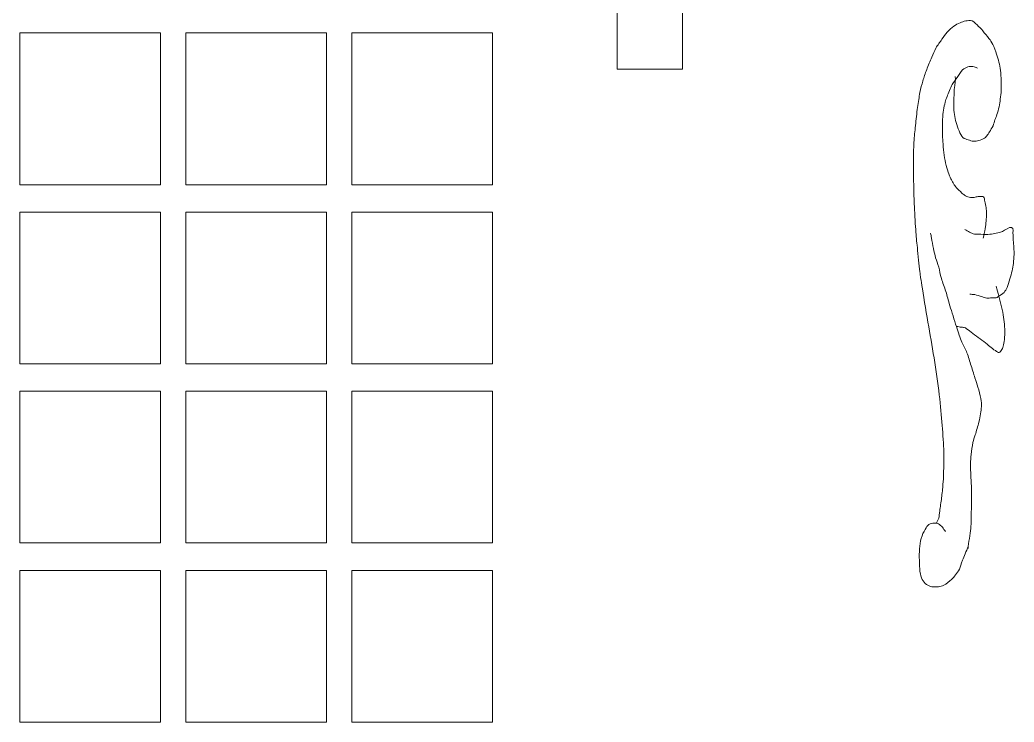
# Model space of a CAD drawing. Header units: millimetres. Extents: x -284 to 196, y -129 to 171.
# Drawn here: x 150.77 to 192.74, y 20.28 to 49.92 of the extents above; entities that cross this region are included whole.
import ezdxf

# ---------------------------------------------------------------- set-up
doc = ezdxf.new("R2010")
doc.units = ezdxf.units.MM
doc.header["$MEASUREMENT"] = 0
doc.layers.add('Camada 1', color=7, linetype='Continuous')

msp = doc.modelspace()

# ---------------------------------------------------------------- linework, layer by layer
at = {"layer": 'Camada 1', "color": 240, "lineweight": 9}
msp.add_open_spline([(178.7357, 47.8359), (178.7357, 47.8359), (178.7357, 52.4765), (178.7357, 52.4765), (178.7357, 52.4765), (178.7357, 52.4765), (175.9857, 52.4765), (175.9857, 52.4765), (175.9857, 52.4765), (175.9857, 52.4765), (175.9857, 47.8359), (175.9857, 47.8359), (175.9857, 47.8359), (175.9857, 47.8359), (178.7357, 47.8359), (178.7357, 47.8359), (178.7357, 47.8359), (178.7357, 47.8359), (178.7357, 47.8359), (178.7357, 47.8359)], degree=3, knots=[0, 0, 0, 0, 0.1666667, 0.1666667, 0.1666667, 0.1666667, 0.3333333, 0.3333333, 0.3333333, 0.3333333, 0.5, 0.5, 0.5, 0.5, 0.6666667, 0.6666667, 0.6666667, 0.6666667, 1, 1, 1, 1], dxfattribs=at)
at = {"layer": 'Camada 1', "color": 250, "lineweight": 9}
for points, knots in [([(190.2517, 47.5277), (190.2921, 47.4255), (190.2202, 47.1313), (190.2173, 47.0585), (190.2173, 47.0585), (190.2144, 46.9857), (190.2044, 46.7511), (190.2001, 46.6217), (190.2001, 46.6217), (190.1958, 46.4922), (190.1886, 46.3983), (190.1915, 46.2819), (190.1915, 46.2819), (190.1943, 46.1654), (190.1999, 46.043), (190.2173, 45.9259), (190.2173, 45.9259), (190.2346, 45.8089), (190.2616, 45.7024), (190.2946, 45.5861), (190.2946, 45.5861), (190.3276, 45.4697), (190.3672, 45.3362), (190.4149, 45.23), (190.4149, 45.23), (190.4626, 45.1238), (190.5132, 45.0188), (190.5782, 44.9548), (190.5782, 44.9548), (190.6431, 44.8909), (190.717, 44.8846), (190.7929, 44.8576), (190.7929, 44.8576), (190.869, 44.8306), (190.9572, 44.7982), (191.0335, 44.7927), (191.0335, 44.7927), (191.1099, 44.7872), (191.1723, 44.8034), (191.2484, 44.8249), (191.2484, 44.8249), (191.3244, 44.8464), (191.4263, 44.8814), (191.489, 44.9218), (191.489, 44.9218), (191.5516, 44.9622), (191.5843, 45.0198), (191.6199, 45.0647), (191.6199, 45.0647), (191.6555, 45.1096), (191.6637, 45.1262), (191.7019, 45.1904), (191.7019, 45.1904), (191.74, 45.2546), (191.8105, 45.3647), (191.8485, 45.4499), (191.8485, 45.4499), (191.8867, 45.5351), (191.901, 45.6188), (191.9284, 45.6972), (191.9284, 45.6972), (191.9558, 45.7756), (191.983, 45.8274), (192.0126, 45.9202), (192.0126, 45.9202), (192.0421, 46.013), (192.081, 46.1427), (192.1052, 46.2527), (192.1052, 46.2527), (192.1294, 46.3627), (192.1425, 46.4621), (192.157, 46.5771), (192.157, 46.5771), (192.1714, 46.6921), (192.185, 46.8119), (192.1915, 46.942), (192.1915, 46.942), (192.1979, 47.0722), (192.2008, 47.2146), (192.1958, 47.3558), (192.1958, 47.3558), (192.1908, 47.4969), (192.1779, 47.6554), (192.1613, 47.7857), (192.1613, 47.7857), (192.1447, 47.916), (192.124, 48.0192), (192.0966, 48.1345), (192.0966, 48.1345), (192.0691, 48.2498), (192.0405, 48.3506), (191.9973, 48.4752), (191.9973, 48.4752), (191.9541, 48.5999), (191.892, 48.7706), (191.8376, 48.881), (191.8376, 48.881), (191.7833, 48.9913), (191.7435, 49.0377), (191.6736, 49.1325), (191.6736, 49.1325), (191.6038, 49.2273), (191.491, 49.3638), (191.419, 49.4491), (191.419, 49.4491), (191.3471, 49.5343), (191.3179, 49.573), (191.2421, 49.6438), (191.2421, 49.6438), (191.1663, 49.7146), (191.0574, 49.8341), (190.9648, 49.8732), (190.9648, 49.8732), (190.8722, 49.9123), (190.7833, 49.8869), (190.6984, 49.8734), (190.6984, 49.8734), (190.6136, 49.86), (190.5424, 49.8304), (190.4578, 49.7927), (190.4578, 49.7927), (190.3733, 49.7549), (190.282, 49.7121), (190.1915, 49.6473), (190.1915, 49.6473), (190.101, 49.5824), (190, 49.4968), (189.9165, 49.4048), (189.9165, 49.4048), (189.8331, 49.3128), (189.7733, 49.2107), (189.6931, 49.0975), (189.6931, 49.0975), (189.6129, 48.9843), (189.5074, 48.8531), (189.4354, 48.7256), (189.4354, 48.7256), (189.3633, 48.5981), (189.3279, 48.4884), (189.2635, 48.3374), (189.2635, 48.3374), (189.199, 48.1865), (189.1118, 47.9871), (189.0487, 47.8198), (189.0487, 47.8198), (188.9856, 47.6525), (188.9327, 47.4966), (188.8855, 47.3345), (188.8855, 47.3345), (188.8381, 47.1725), (188.8024, 47.0357), (188.7651, 46.8493), (188.7651, 46.8493), (188.7278, 46.6628), (188.6936, 46.4504), (188.6621, 46.2183), (188.6621, 46.2183), (188.6305, 45.9862), (188.6019, 45.7033), (188.5761, 45.4579), (188.5761, 45.4579), (188.5503, 45.2126), (188.5217, 45.0082), (188.5074, 44.7461), (188.5074, 44.7461), (188.493, 44.4839), (188.4916, 44.1826), (188.4902, 43.8885), (188.4902, 43.8885), (188.4888, 43.5945), (188.493, 43.2711), (188.4988, 42.9825), (188.4988, 42.9825), (188.5045, 42.6939), (188.5102, 42.4755), (188.5245, 42.1573), (188.5245, 42.1573), (188.5389, 41.839), (188.5632, 41.3834), (188.5847, 41.0732), (188.5847, 41.0732), (188.6062, 40.763), (188.6248, 40.5932), (188.6534, 40.2965), (188.6534, 40.2965), (188.6821, 39.9998), (188.7251, 39.5578), (188.7566, 39.2933), (188.7566, 39.2933), (188.7881, 39.0288), (188.7852, 39.0667), (188.8425, 38.7107), (188.8425, 38.7107), (188.8998, 38.3548), (189.0144, 37.667), (189.1002, 37.1573), (189.1002, 37.1573), (189.1861, 36.6475), (189.2778, 36.1622), (189.358, 35.6524), (189.358, 35.6524), (189.4382, 35.1426), (189.5241, 34.5741), (189.5814, 34.0989), (189.5814, 34.0989), (189.6387, 33.6238), (189.6702, 33.2091), (189.7017, 32.8045), (189.7017, 32.8045), (189.7332, 32.3998), (189.7604, 32.0069), (189.7705, 31.6718), (189.7705, 31.6718), (189.7804, 31.3368), (189.7676, 31.0248), (189.7618, 30.7981), (189.7618, 30.7981), (189.7562, 30.5715), (189.7504, 30.4882), (189.7361, 30.3127), (189.7361, 30.3127), (189.7218, 30.1373), (189.6988, 29.9326), (189.676, 29.7465), (189.676, 29.7465), (189.653, 29.5604), (189.6186, 29.3394), (189.5986, 29.1965), (189.5986, 29.1965), (189.5786, 29.0536), (189.5798, 28.9801), (189.5556, 28.8891), (189.5556, 28.8891), (189.5315, 28.798), (189.4897, 28.7381), (189.4568, 28.6626)], [0, 0, 0, 0, 0.0166667, 0.0166667, 0.0166667, 0.0166667, 0.0333333, 0.0333333, 0.0333333, 0.0333333, 0.05, 0.05, 0.05, 0.05, 0.0666667, 0.0666667, 0.0666667, 0.0666667, 0.0833333, 0.0833333, 0.0833333, 0.0833333, 0.1, 0.1, 0.1, 0.1, 0.1166667, 0.1166667, 0.1166667, 0.1166667, 0.1333333, 0.1333333, 0.1333333, 0.1333333, 0.15, 0.15, 0.15, 0.15, 0.1666667, 0.1666667, 0.1666667, 0.1666667, 0.1833333, 0.1833333, 0.1833333, 0.1833333, 0.2, 0.2, 0.2, 0.2, 0.2166667, 0.2166667, 0.2166667, 0.2166667, 0.2333333, 0.2333333, 0.2333333, 0.2333333, 0.25, 0.25, 0.25, 0.25, 0.2666667, 0.2666667, 0.2666667, 0.2666667, 0.2833333, 0.2833333, 0.2833333, 0.2833333, 0.3, 0.3, 0.3, 0.3, 0.3166667, 0.3166667, 0.3166667, 0.3166667, 0.3333333, 0.3333333, 0.3333333, 0.3333333, 0.35, 0.35, 0.35, 0.35, 0.3666667, 0.3666667, 0.3666667, 0.3666667, 0.3833333, 0.3833333, 0.3833333, 0.3833333, 0.4, 0.4, 0.4, 0.4, 0.4166667, 0.4166667, 0.4166667, 0.4166667, 0.4333333, 0.4333333, 0.4333333, 0.4333333, 0.45, 0.45, 0.45, 0.45, 0.4666667, 0.4666667, 0.4666667, 0.4666667, 0.4833333, 0.4833333, 0.4833333, 0.4833333, 0.5, 0.5, 0.5, 0.5, 0.5166667, 0.5166667, 0.5166667, 0.5166667, 0.5333333, 0.5333333, 0.5333333, 0.5333333, 0.55, 0.55, 0.55, 0.55, 0.5666667, 0.5666667, 0.5666667, 0.5666667, 0.5833333, 0.5833333, 0.5833333, 0.5833333, 0.6, 0.6, 0.6, 0.6, 0.6166667, 0.6166667, 0.6166667, 0.6166667, 0.6333333, 0.6333333, 0.6333333, 0.6333333, 0.65, 0.65, 0.65, 0.65, 0.6666667, 0.6666667, 0.6666667, 0.6666667, 0.6833333, 0.6833333, 0.6833333, 0.6833333, 0.7, 0.7, 0.7, 0.7, 0.7166667, 0.7166667, 0.7166667, 0.7166667, 0.7333333, 0.7333333, 0.7333333, 0.7333333, 0.75, 0.75, 0.75, 0.75, 0.7666667, 0.7666667, 0.7666667, 0.7666667, 0.7833333, 0.7833333, 0.7833333, 0.7833333, 0.8, 0.8, 0.8, 0.8, 0.8166667, 0.8166667, 0.8166667, 0.8166667, 0.8333333, 0.8333333, 0.8333333, 0.8333333, 0.85, 0.85, 0.85, 0.85, 0.8666667, 0.8666667, 0.8666667, 0.8666667, 0.8833333, 0.8833333, 0.8833333, 0.8833333, 0.9, 0.9, 0.9, 0.9, 0.9166667, 0.9166667, 0.9166667, 0.9166667, 0.9333333, 0.9333333, 0.9333333, 0.9333333, 0.95, 0.95, 0.95, 0.95, 0.9666667, 0.9666667, 0.9666667, 0.9666667, 1, 1, 1, 1]), ([(191.4288, 40.6989), (191.4603, 40.8337), (191.5018, 40.9813), (191.5233, 41.1033), (191.5233, 41.1033), (191.5449, 41.2254), (191.5491, 41.319), (191.5577, 41.4269), (191.5577, 41.4269), (191.5663, 41.5349), (191.5749, 41.6555), (191.5749, 41.7505), (191.5749, 41.7505), (191.5749, 41.8455), (191.5692, 41.9091), (191.5577, 41.9932), (191.5577, 41.9932), (191.5461, 42.0773), (191.5248, 42.1763), (191.5062, 42.2521), (191.5062, 42.2521), (191.4875, 42.3279), (191.4849, 42.4066), (191.446, 42.4463), (191.446, 42.4463), (191.407, 42.486), (191.3516, 42.4626), (191.2999, 42.4626), (191.2999, 42.4626), (191.2483, 42.4627), (191.1939, 42.4546), (191.1367, 42.4466), (191.1367, 42.4466), (191.0794, 42.4385), (191.0228, 42.4112), (190.9562, 42.4143), (190.9562, 42.4143), (190.8896, 42.4175), (190.7909, 42.4483), (190.7395, 42.4657), (190.7395, 42.4657), (190.6881, 42.4832), (190.6859, 42.4921), (190.6488, 42.5185), (190.6488, 42.5185), (190.6118, 42.5449), (190.5601, 42.5855), (190.5172, 42.6241), (190.5172, 42.6241), (190.4744, 42.6627), (190.4392, 42.7005), (190.3921, 42.7499), (190.3921, 42.7499), (190.345, 42.7993), (190.2725, 42.8714), (190.2345, 42.9204), (190.2345, 42.9204), (190.1966, 42.9693), (190.1925, 42.9934), (190.1655, 43.0421), (190.1655, 43.0421), (190.1385, 43.0908), (190.1082, 43.1367), (190.0726, 43.2125), (190.0726, 43.2125), (190.0369, 43.2883), (189.9894, 43.385), (189.9518, 43.4964), (189.9518, 43.4964), (189.9142, 43.6078), (189.8792, 43.7395), (189.8482, 43.8777), (189.8482, 43.8777), (189.8172, 44.016), (189.7857, 44.1732), (189.7662, 44.324), (189.7662, 44.324), (189.7467, 44.4747), (189.741, 44.6403), (189.7317, 44.7782), (189.7317, 44.7782), (189.7224, 44.9161), (189.7122, 44.9956), (189.7101, 45.1513), (189.7101, 45.1513), (189.708, 45.3071), (189.7108, 45.5511), (189.7187, 45.711), (189.7187, 45.711), (189.7267, 45.871), (189.7395, 45.9863), (189.7576, 46.1085), (189.7576, 46.1085), (189.7756, 46.2307), (189.8005, 46.3445), (189.8266, 46.441), (189.8266, 46.441), (189.8527, 46.5374), (189.8635, 46.5596), (189.9129, 46.6842), (189.9129, 46.6842), (189.9623, 46.8088), (190.0511, 47.0523), (190.1228, 47.188), (190.1228, 47.188), (190.1944, 47.3237), (190.266, 47.3889), (190.3391, 47.4914), (190.3391, 47.4914), (190.4121, 47.5938), (190.4857, 47.7281), (190.561, 47.8025), (190.561, 47.8025), (190.6363, 47.877), (190.7107, 47.9074), (190.7844, 47.9318), (190.7844, 47.9318), (190.858, 47.9562), (190.9315, 47.956), (190.9992, 47.9478), (190.9992, 47.9478), (191.0669, 47.9396), (191.1252, 47.9045), (191.1882, 47.8829)], [0, 0, 0, 0, 0.03125, 0.03125, 0.03125, 0.03125, 0.0625, 0.0625, 0.0625, 0.0625, 0.09375, 0.09375, 0.09375, 0.09375, 0.125, 0.125, 0.125, 0.125, 0.15625, 0.15625, 0.15625, 0.15625, 0.1875, 0.1875, 0.1875, 0.1875, 0.21875, 0.21875, 0.21875, 0.21875, 0.25, 0.25, 0.25, 0.25, 0.28125, 0.28125, 0.28125, 0.28125, 0.3125, 0.3125, 0.3125, 0.3125, 0.34375, 0.34375, 0.34375, 0.34375, 0.375, 0.375, 0.375, 0.375, 0.40625, 0.40625, 0.40625, 0.40625, 0.4375, 0.4375, 0.4375, 0.4375, 0.46875, 0.46875, 0.46875, 0.46875, 0.5, 0.5, 0.5, 0.5, 0.53125, 0.53125, 0.53125, 0.53125, 0.5625, 0.5625, 0.5625, 0.5625, 0.59375, 0.59375, 0.59375, 0.59375, 0.625, 0.625, 0.625, 0.625, 0.65625, 0.65625, 0.65625, 0.65625, 0.6875, 0.6875, 0.6875, 0.6875, 0.71875, 0.71875, 0.71875, 0.71875, 0.75, 0.75, 0.75, 0.75, 0.78125, 0.78125, 0.78125, 0.78125, 0.8125, 0.8125, 0.8125, 0.8125, 0.84375, 0.84375, 0.84375, 0.84375, 0.875, 0.875, 0.875, 0.875, 0.90625, 0.90625, 0.90625, 0.90625, 0.9375, 0.9375, 0.9375, 0.9375, 1, 1, 1, 1]), ([(190.8703, 38.3371), (190.939, 38.3316), (190.9919, 38.337), (191.0765, 38.3208), (191.0765, 38.3208), (191.1611, 38.3045), (191.2927, 38.264), (191.3773, 38.2396), (191.3773, 38.2396), (191.4617, 38.2153), (191.5129, 38.1829), (191.5835, 38.1747), (191.5835, 38.1747), (191.654, 38.1666), (191.731, 38.1881), (191.7983, 38.1908), (191.7983, 38.1908), (191.8656, 38.1934), (191.9381, 38.1798), (191.9873, 38.1906), (191.9873, 38.1906), (192.0366, 38.2015), (192.036, 38.2176), (192.0904, 38.2553), (192.0904, 38.2553), (192.1448, 38.293), (192.2542, 38.354), (192.3138, 38.4169), (192.3138, 38.4169), (192.3734, 38.4798), (192.4008, 38.5318), (192.4427, 38.6271), (192.4427, 38.6271), (192.4846, 38.7225), (192.5279, 38.8666), (192.563, 38.983), (192.563, 38.983), (192.5981, 39.0995), (192.6288, 39.2153), (192.6533, 39.3252), (192.6533, 39.3252), (192.6777, 39.4352), (192.6957, 39.5275), (192.7094, 39.6415), (192.7094, 39.6415), (192.7231, 39.7555), (192.7316, 39.9102), (192.7353, 40.0065), (192.7353, 40.0065), (192.7388, 40.1028), (192.7353, 40.1281), (192.731, 40.2174), (192.731, 40.2174), (192.7266, 40.3067), (192.7158, 40.4392), (192.7094, 40.5419), (192.7094, 40.5419), (192.7029, 40.6446), (192.7051, 40.7305), (192.6921, 40.8339), (192.6921, 40.8339), (192.679, 40.9373), (192.727, 41.1256), (192.6317, 41.1584), (192.6317, 41.1584), (192.5364, 41.1911), (192.3512, 41.0289), (192.2433, 40.9883), (192.2433, 40.9883), (192.1353, 40.9478), (192.0728, 40.9357), (191.9844, 40.9155), (191.9844, 40.9155), (191.8958, 40.8953), (191.8205, 40.8751), (191.7125, 40.867), (191.7125, 40.867), (191.6045, 40.859), (191.4444, 40.8657), (191.3371, 40.8673), (191.3371, 40.8673), (191.2296, 40.869), (191.1475, 40.862), (191.0679, 40.8772), (191.0679, 40.8772), (190.9884, 40.8923), (190.9291, 40.9258), (190.8617, 40.9582), (190.8617, 40.9582), (190.7944, 40.9906), (190.7299, 41.0338), (190.664, 41.0716)], [0, 0, 0, 0, 0.0416667, 0.0416667, 0.0416667, 0.0416667, 0.0833333, 0.0833333, 0.0833333, 0.0833333, 0.125, 0.125, 0.125, 0.125, 0.1666667, 0.1666667, 0.1666667, 0.1666667, 0.2083333, 0.2083333, 0.2083333, 0.2083333, 0.25, 0.25, 0.25, 0.25, 0.2916667, 0.2916667, 0.2916667, 0.2916667, 0.3333333, 0.3333333, 0.3333333, 0.3333333, 0.375, 0.375, 0.375, 0.375, 0.4166667, 0.4166667, 0.4166667, 0.4166667, 0.4583333, 0.4583333, 0.4583333, 0.4583333, 0.5, 0.5, 0.5, 0.5, 0.5416667, 0.5416667, 0.5416667, 0.5416667, 0.5833333, 0.5833333, 0.5833333, 0.5833333, 0.625, 0.625, 0.625, 0.625, 0.6666667, 0.6666667, 0.6666667, 0.6666667, 0.7083333, 0.7083333, 0.7083333, 0.7083333, 0.75, 0.75, 0.75, 0.75, 0.7916667, 0.7916667, 0.7916667, 0.7916667, 0.8333333, 0.8333333, 0.8333333, 0.8333333, 0.875, 0.875, 0.875, 0.875, 0.9166667, 0.9166667, 0.9166667, 0.9166667, 1, 1, 1, 1]), ([(190.7924, 27.6088), (190.7956, 27.6356), (190.799, 27.6627), (190.8026, 27.6903), (190.8026, 27.6903), (190.8399, 27.9765), (190.8935, 28.3059), (190.915, 28.5524), (190.915, 28.5524), (190.9365, 28.7988), (190.9265, 28.9234), (190.9314, 29.163), (190.9314, 29.163), (190.9363, 29.4027), (190.9472, 29.7413), (190.9443, 29.9904), (190.9443, 29.9904), (190.9415, 30.2395), (190.9213, 30.4581), (190.9141, 30.6555), (190.9141, 30.6555), (190.9069, 30.8529), (190.899, 31.02), (190.9011, 31.1746), (190.9011, 31.1746), (190.9033, 31.3293), (190.9112, 31.4299), (190.927, 31.5803), (190.927, 31.5803), (190.9429, 31.7306), (190.9671, 31.9359), (190.9961, 32.075), (190.9961, 32.075), (191.0251, 32.2141), (191.0577, 32.2645), (191.0997, 32.4075), (191.0997, 32.4075), (191.1417, 32.5504), (191.212, 32.7856), (191.2484, 32.9327), (191.2484, 32.9327), (191.2847, 33.0799), (191.2985, 33.178), (191.3171, 33.2887), (191.3171, 33.2887), (191.3357, 33.3993), (191.3572, 33.486), (191.3601, 33.596), (191.3601, 33.596), (191.363, 33.7061), (191.3589, 33.7969), (191.3343, 33.9358), (191.3343, 33.9358), (191.3097, 34.0748), (191.2556, 34.2754), (191.214, 34.4213), (191.214, 34.4213), (191.1724, 34.5672), (191.1367, 34.6479), (191.0851, 34.8097), (191.0851, 34.8097), (191.0335, 34.9716), (190.9648, 35.2062), (190.9046, 35.3923), (190.9046, 35.3923), (190.8445, 35.5784), (190.786, 35.7721), (190.7242, 35.9264), (190.7242, 35.9264), (190.6624, 36.0807), (190.6056, 36.139), (190.5352, 36.3149), (190.5352, 36.3149), (190.4648, 36.4907), (190.3877, 36.7221), (190.3032, 36.9784), (190.3032, 36.9784), (190.2187, 37.2347), (190.1027, 37.6069), (190.0283, 37.8523), (190.0283, 37.8523), (189.9538, 38.0978), (189.9166, 38.2594), (189.8564, 38.4511), (189.8564, 38.4511), (189.7962, 38.6428), (189.7176, 38.8281), (189.6673, 39.0014), (189.6673, 39.0014), (189.6171, 39.1746), (189.5958, 39.3408), (189.5556, 39.4868), (189.5556, 39.4868), (189.5154, 39.6329), (189.464, 39.7456), (189.4267, 39.8753), (189.4267, 39.8753), (189.3894, 40.005), (189.3609, 40.1259), (189.3322, 40.2636), (189.3322, 40.2636), (189.3036, 40.4014), (189.275, 40.5927), (189.2549, 40.7006), (189.2549, 40.7006), (189.2348, 40.8084), (189.2263, 40.8408), (189.212, 40.9109)], [0, 0, 0, 0, 0.0357143, 0.0357143, 0.0357143, 0.0357143, 0.0714286, 0.0714286, 0.0714286, 0.0714286, 0.1071429, 0.1071429, 0.1071429, 0.1071429, 0.1428571, 0.1428571, 0.1428571, 0.1428571, 0.1785714, 0.1785714, 0.1785714, 0.1785714, 0.2142857, 0.2142857, 0.2142857, 0.2142857, 0.25, 0.25, 0.25, 0.25, 0.2857143, 0.2857143, 0.2857143, 0.2857143, 0.3214286, 0.3214286, 0.3214286, 0.3214286, 0.3571429, 0.3571429, 0.3571429, 0.3571429, 0.3928571, 0.3928571, 0.3928571, 0.3928571, 0.4285714, 0.4285714, 0.4285714, 0.4285714, 0.4642857, 0.4642857, 0.4642857, 0.4642857, 0.5, 0.5, 0.5, 0.5, 0.5357143, 0.5357143, 0.5357143, 0.5357143, 0.5714286, 0.5714286, 0.5714286, 0.5714286, 0.6071429, 0.6071429, 0.6071429, 0.6071429, 0.6428571, 0.6428571, 0.6428571, 0.6428571, 0.6785714, 0.6785714, 0.6785714, 0.6785714, 0.7142857, 0.7142857, 0.7142857, 0.7142857, 0.75, 0.75, 0.75, 0.75, 0.7857143, 0.7857143, 0.7857143, 0.7857143, 0.8214286, 0.8214286, 0.8214286, 0.8214286, 0.8571429, 0.8571429, 0.8571429, 0.8571429, 0.8928571, 0.8928571, 0.8928571, 0.8928571, 0.9285714, 0.9285714, 0.9285714, 0.9285714, 1, 1, 1, 1]), ([(191.9787, 38.676), (192.0159, 38.5358), (192.0518, 38.4009), (192.0904, 38.2553), (192.0904, 38.2553), (192.1291, 38.1096), (192.1763, 37.9507), (192.2107, 37.8021), (192.2107, 37.8021), (192.2451, 37.6536), (192.2751, 37.5031), (192.2966, 37.3652), (192.2966, 37.3652), (192.3182, 37.2274), (192.3324, 37.1178), (192.3396, 36.9769), (192.3396, 36.9769), (192.3468, 36.8359), (192.3468, 36.6542), (192.3396, 36.5238), (192.3396, 36.5238), (192.3324, 36.3935), (192.3171, 36.2883), (192.2966, 36.2003), (192.2966, 36.2003), (192.2762, 36.1123), (192.2514, 36.061), (192.2193, 36.0062), (192.2193, 36.0062), (192.1872, 35.9513), (192.1478, 35.8913), (192.1076, 35.8768), (192.1076, 35.8768), (192.0674, 35.8623), (192.0532, 35.8903), (191.9959, 35.9255), (191.9959, 35.9255), (191.9386, 35.9606), (191.8412, 36.028), (191.7639, 36.0874), (191.7639, 36.0874), (191.6865, 36.1468), (191.6221, 36.2116), (191.5319, 36.2817), (191.5319, 36.2817), (191.4417, 36.3519), (191.3242, 36.4329), (191.2226, 36.5085), (191.2226, 36.5085), (191.1209, 36.5841), (191.0121, 36.6678), (190.9218, 36.7352), (190.9218, 36.7352), (190.8317, 36.8027), (190.7492, 36.878), (190.6812, 36.9134), (190.6812, 36.9134), (190.6134, 36.9488), (190.581, 36.9351), (190.518, 36.9459), (190.518, 36.9459), (190.455, 36.9567), (190.3748, 36.9676), (190.3032, 36.9784)], [0, 0, 0, 0, 0.0588235, 0.0588235, 0.0588235, 0.0588235, 0.1176471, 0.1176471, 0.1176471, 0.1176471, 0.1764706, 0.1764706, 0.1764706, 0.1764706, 0.2352941, 0.2352941, 0.2352941, 0.2352941, 0.2941176, 0.2941176, 0.2941176, 0.2941176, 0.3529412, 0.3529412, 0.3529412, 0.3529412, 0.4117647, 0.4117647, 0.4117647, 0.4117647, 0.4705882, 0.4705882, 0.4705882, 0.4705882, 0.5294118, 0.5294118, 0.5294118, 0.5294118, 0.5882353, 0.5882353, 0.5882353, 0.5882353, 0.6470588, 0.6470588, 0.6470588, 0.6470588, 0.7058824, 0.7058824, 0.7058824, 0.7058824, 0.7647059, 0.7647059, 0.7647059, 0.7647059, 0.8235294, 0.8235294, 0.8235294, 0.8235294, 0.8823529, 0.8823529, 0.8823529, 0.8823529, 1, 1, 1, 1]), ([(189.8392, 28.3226), (189.7962, 28.3819), (189.7592, 28.4464), (189.7103, 28.5006), (189.7103, 28.5006), (189.6615, 28.5549), (189.6052, 28.6162), (189.5471, 28.6464), (189.5471, 28.6464), (189.4889, 28.6765), (189.4344, 28.6842), (189.3666, 28.6789), (189.3666, 28.6789), (189.2988, 28.6735), (189.2093, 28.6613), (189.1432, 28.6143), (189.1432, 28.6143), (189.0771, 28.5674), (189.0349, 28.5021), (188.98, 28.4041), (188.98, 28.4041), (188.925, 28.3062), (188.8561, 28.1697), (188.8167, 28.0321), (188.8167, 28.0321), (188.7773, 27.8945), (188.761, 27.7502), (188.7479, 27.5953), (188.7479, 27.5953), (188.735, 27.4404), (188.7365, 27.2693), (188.7394, 27.1099), (188.7394, 27.1099), (188.7423, 26.9505), (188.7447, 26.7779), (188.7651, 26.6407), (188.7651, 26.6407), (188.7855, 26.5034), (188.8122, 26.3959), (188.8597, 26.3008), (188.8597, 26.3008), (188.9071, 26.2058), (188.9704, 26.1424), (189.0401, 26.0904), (189.0401, 26.0904), (189.1098, 26.0383), (189.1871, 26.0094), (189.2721, 25.9931), (189.2721, 25.9931), (189.357, 25.9768), (189.4623, 25.9822), (189.5471, 25.9929), (189.5471, 25.9929), (189.6317, 26.0036), (189.6868, 26.0059), (189.779, 26.0574), (189.779, 26.0574), (189.8713, 26.1089), (190.0165, 26.2269), (190.097, 26.2999), (190.097, 26.2999), (190.1774, 26.3729), (190.2044, 26.4211), (190.2602, 26.4939), (190.2602, 26.4939), (190.3161, 26.5667), (190.3811, 26.6325), (190.4321, 26.7365), (190.4321, 26.7365), (190.4829, 26.8405), (190.4992, 26.9494), (190.561, 27.1085), (190.561, 27.1085), (190.6228, 27.2676), (190.722, 27.4964), (190.8026, 27.6903)], [0, 0, 0, 0, 0.05, 0.05, 0.05, 0.05, 0.1, 0.1, 0.1, 0.1, 0.15, 0.15, 0.15, 0.15, 0.2, 0.2, 0.2, 0.2, 0.25, 0.25, 0.25, 0.25, 0.3, 0.3, 0.3, 0.3, 0.35, 0.35, 0.35, 0.35, 0.4, 0.4, 0.4, 0.4, 0.45, 0.45, 0.45, 0.45, 0.5, 0.5, 0.5, 0.5, 0.55, 0.55, 0.55, 0.55, 0.6, 0.6, 0.6, 0.6, 0.65, 0.65, 0.65, 0.65, 0.7, 0.7, 0.7, 0.7, 0.75, 0.75, 0.75, 0.75, 0.8, 0.8, 0.8, 0.8, 0.85, 0.85, 0.85, 0.85, 0.9, 0.9, 0.9, 0.9, 1, 1, 1, 1])]:
    msp.add_open_spline(points, degree=3, knots=knots, dxfattribs=at)
at = {"layer": 'Camada 1', "color": 2, "lineweight": 9}
for points in [[(150.7695, 49.3657), (150.7695, 49.3657), (150.7695, 42.9597), (150.7695, 42.9597), (150.7695, 42.9597), (150.7695, 42.9597), (156.7003, 42.9597), (156.7003, 42.9597), (156.7003, 42.9597), (156.7003, 42.9597), (156.7003, 49.3657), (156.7003, 49.3657), (156.7003, 49.3657), (156.7003, 49.3657), (150.7695, 49.3657), (150.7695, 49.3657)], [(157.7787, 49.3657), (157.7787, 49.3657), (157.7787, 42.9597), (157.7787, 42.9597), (157.7787, 42.9597), (157.7787, 42.9597), (163.7095, 42.9597), (163.7095, 42.9597), (163.7095, 42.9597), (163.7095, 42.9597), (163.7095, 49.3657), (163.7095, 49.3657), (163.7095, 49.3657), (163.7095, 49.3657), (157.7787, 49.3657), (157.7787, 49.3657)], [(164.7878, 49.3657), (164.7878, 49.3657), (164.7878, 42.9597), (164.7878, 42.9597), (164.7878, 42.9597), (164.7878, 42.9597), (170.7187, 42.9597), (170.7187, 42.9597), (170.7187, 42.9597), (170.7187, 42.9597), (170.7187, 49.3657), (170.7187, 49.3657), (170.7187, 49.3657), (170.7187, 49.3657), (164.7878, 49.3657), (164.7878, 49.3657)], [(150.7695, 41.8052), (150.7695, 41.8052), (150.7695, 35.3992), (150.7695, 35.3992), (150.7695, 35.3992), (150.7695, 35.3992), (156.7003, 35.3992), (156.7003, 35.3992), (156.7003, 35.3992), (156.7003, 35.3992), (156.7003, 41.8052), (156.7003, 41.8052), (156.7003, 41.8052), (156.7003, 41.8052), (150.7695, 41.8052), (150.7695, 41.8052)], [(157.7787, 41.8052), (157.7787, 41.8052), (157.7787, 35.3992), (157.7787, 35.3992), (157.7787, 35.3992), (157.7787, 35.3992), (163.7095, 35.3992), (163.7095, 35.3992), (163.7095, 35.3992), (163.7095, 35.3992), (163.7095, 41.8052), (163.7095, 41.8052), (163.7095, 41.8052), (163.7095, 41.8052), (157.7787, 41.8052), (157.7787, 41.8052)], [(164.7878, 41.8052), (164.7878, 41.8052), (164.7878, 35.3992), (164.7878, 35.3992), (164.7878, 35.3992), (164.7878, 35.3992), (170.7187, 35.3992), (170.7187, 35.3992), (170.7187, 35.3992), (170.7187, 35.3992), (170.7187, 41.8052), (170.7187, 41.8052), (170.7187, 41.8052), (170.7187, 41.8052), (164.7878, 41.8052), (164.7878, 41.8052)], [(150.7695, 34.2447), (150.7695, 34.2447), (150.7695, 27.8387), (150.7695, 27.8387), (150.7695, 27.8387), (150.7695, 27.8387), (156.7003, 27.8387), (156.7003, 27.8387), (156.7003, 27.8387), (156.7003, 27.8387), (156.7003, 34.2447), (156.7003, 34.2447), (156.7003, 34.2447), (156.7003, 34.2447), (150.7695, 34.2447), (150.7695, 34.2447)], [(157.7787, 34.2447), (157.7787, 34.2447), (157.7787, 27.8387), (157.7787, 27.8387), (157.7787, 27.8387), (157.7787, 27.8387), (163.7095, 27.8387), (163.7095, 27.8387), (163.7095, 27.8387), (163.7095, 27.8387), (163.7095, 34.2447), (163.7095, 34.2447), (163.7095, 34.2447), (163.7095, 34.2447), (157.7787, 34.2447), (157.7787, 34.2447)], [(164.7878, 34.2447), (164.7878, 34.2447), (164.7878, 27.8387), (164.7878, 27.8387), (164.7878, 27.8387), (164.7878, 27.8387), (170.7187, 27.8387), (170.7187, 27.8387), (170.7187, 27.8387), (170.7187, 27.8387), (170.7187, 34.2447), (170.7187, 34.2447), (170.7187, 34.2447), (170.7187, 34.2447), (164.7878, 34.2447), (164.7878, 34.2447)], [(150.7695, 26.6841), (150.7695, 26.6841), (150.7695, 20.2781), (150.7695, 20.2781), (150.7695, 20.2781), (150.7695, 20.2781), (156.7003, 20.2781), (156.7003, 20.2781), (156.7003, 20.2781), (156.7003, 20.2781), (156.7003, 26.6841), (156.7003, 26.6841), (156.7003, 26.6841), (156.7003, 26.6841), (150.7695, 26.6841), (150.7695, 26.6841)], [(157.7787, 26.6841), (157.7787, 26.6841), (157.7787, 20.2781), (157.7787, 20.2781), (157.7787, 20.2781), (157.7787, 20.2781), (163.7095, 20.2781), (163.7095, 20.2781), (163.7095, 20.2781), (163.7095, 20.2781), (163.7095, 26.6841), (163.7095, 26.6841), (163.7095, 26.6841), (163.7095, 26.6841), (157.7787, 26.6841), (157.7787, 26.6841)], [(164.7878, 26.6841), (164.7878, 26.6841), (164.7878, 20.2781), (164.7878, 20.2781), (164.7878, 20.2781), (164.7878, 20.2781), (170.7187, 20.2781), (170.7187, 20.2781), (170.7187, 20.2781), (170.7187, 20.2781), (170.7187, 26.6841), (170.7187, 26.6841), (170.7187, 26.6841), (170.7187, 26.6841), (164.7878, 26.6841), (164.7878, 26.6841)]]:
    msp.add_open_spline(points, degree=3, knots=[0, 0, 0, 0, 0.2, 0.2, 0.2, 0.2, 0.4, 0.4, 0.4, 0.4, 0.6, 0.6, 0.6, 0.6, 1, 1, 1, 1], dxfattribs=at)

doc.saveas('drawing.dxf')
